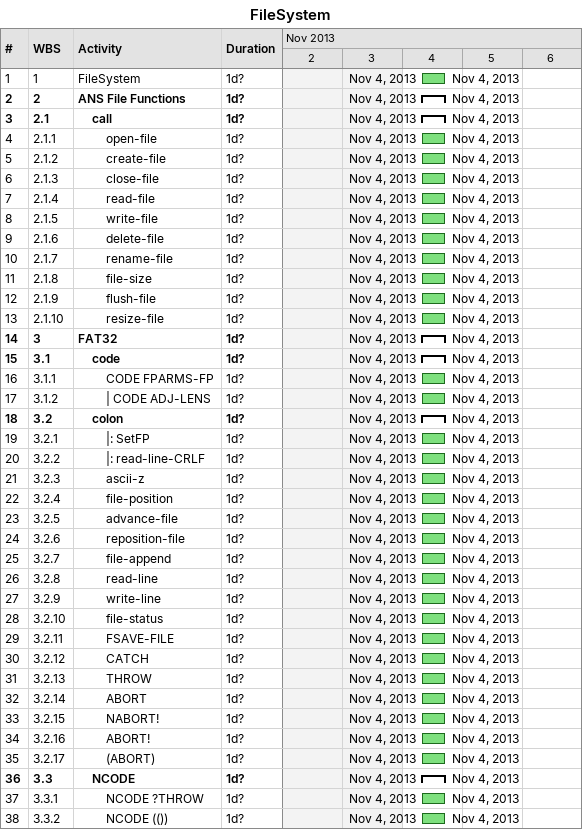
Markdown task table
FileSystem

| ID | WBS | Task | Duration | Start | Finish |
|---|---|---|---|---|---|
| 1 | 1 | FileSystem | 1d? | 2013-11-04 | 2013-11-04 |
| 2 | 2 | **ANS File Functions** | 1d? | 2013-11-04 | 2013-11-04 |
| 3 | 2.1 | **call** | 1d? | 2013-11-04 | 2013-11-04 |
| 4 | 2.1.1 | open-file | 1d? | 2013-11-04 | 2013-11-04 |
| 5 | 2.1.2 | create-file | 1d? | 2013-11-04 | 2013-11-04 |
| 6 | 2.1.3 | close-file | 1d? | 2013-11-04 | 2013-11-04 |
| 7 | 2.1.4 | read-file | 1d? | 2013-11-04 | 2013-11-04 |
| 8 | 2.1.5 | write-file | 1d? | 2013-11-04 | 2013-11-04 |
| 9 | 2.1.6 | delete-file | 1d? | 2013-11-04 | 2013-11-04 |
| 10 | 2.1.7 | rename-file | 1d? | 2013-11-04 | 2013-11-04 |
| 11 | 2.1.8 | file-size | 1d? | 2013-11-04 | 2013-11-04 |
| 12 | 2.1.9 | flush-file | 1d? | 2013-11-04 | 2013-11-04 |
| 13 | 2.1.10 | resize-file | 1d? | 2013-11-04 | 2013-11-04 |
| 14 | 3 | **FAT32** | 1d? | 2013-11-04 | 2013-11-04 |
| 15 | 3.1 | **code** | 1d? | 2013-11-04 | 2013-11-04 |
| 16 | 3.1.1 | CODE FPARMS-FP | 1d? | 2013-11-04 | 2013-11-04 |
| 17 | 3.1.2 | \| CODE ADJ-LENS | 1d? | 2013-11-04 | 2013-11-04 |
| 18 | 3.2 | **colon** | 1d? | 2013-11-04 | 2013-11-04 |
| 19 | 3.2.1 | \|: SetFP | 1d? | 2013-11-04 | 2013-11-04 |
| 20 | 3.2.2 | \|: read-line-CRLF | 1d? | 2013-11-04 | 2013-11-04 |
| 21 | 3.2.3 | ascii-z | 1d? | 2013-11-04 | 2013-11-04 |
| 22 | 3.2.4 | file-position | 1d? | 2013-11-04 | 2013-11-04 |
| 23 | 3.2.5 | advance-file | 1d? | 2013-11-04 | 2013-11-04 |
| 24 | 3.2.6 | reposition-file | 1d? | 2013-11-04 | 2013-11-04 |
| 25 | 3.2.7 | file-append | 1d? | 2013-11-04 | 2013-11-04 |
| 26 | 3.2.8 | read-line | 1d? | 2013-11-04 | 2013-11-04 |
| 27 | 3.2.9 | write-line | 1d? | 2013-11-04 | 2013-11-04 |
| 28 | 3.2.10 | file-status | 1d? | 2013-11-04 | 2013-11-04 |
| 29 | 3.2.11 | FSAVE-FILE | 1d? | 2013-11-04 | 2013-11-04 |
| 30 | 3.2.12 | CATCH | 1d? | 2013-11-04 | 2013-11-04 |
| 31 | 3.2.13 | THROW | 1d? | 2013-11-04 | 2013-11-04 |
| 32 | 3.2.14 | ABORT | 1d? | 2013-11-04 | 2013-11-04 |
| 33 | 3.2.15 | NABORT! | 1d? | 2013-11-04 | 2013-11-04 |
| 34 | 3.2.16 | ABORT! | 1d? | 2013-11-04 | 2013-11-04 |
| 35 | 3.2.17 | (ABORT) | 1d? | 2013-11-04 | 2013-11-04 |
| 36 | 3.3 | **NCODE** | 1d? | 2013-11-04 | 2013-11-04 |
| 37 | 3.3.1 | NCODE ?THROW | 1d? | 2013-11-04 | 2013-11-04 |
| 38 | 3.3.2 | NCODE (()) | 1d? | 2013-11-04 | 2013-11-04 |
